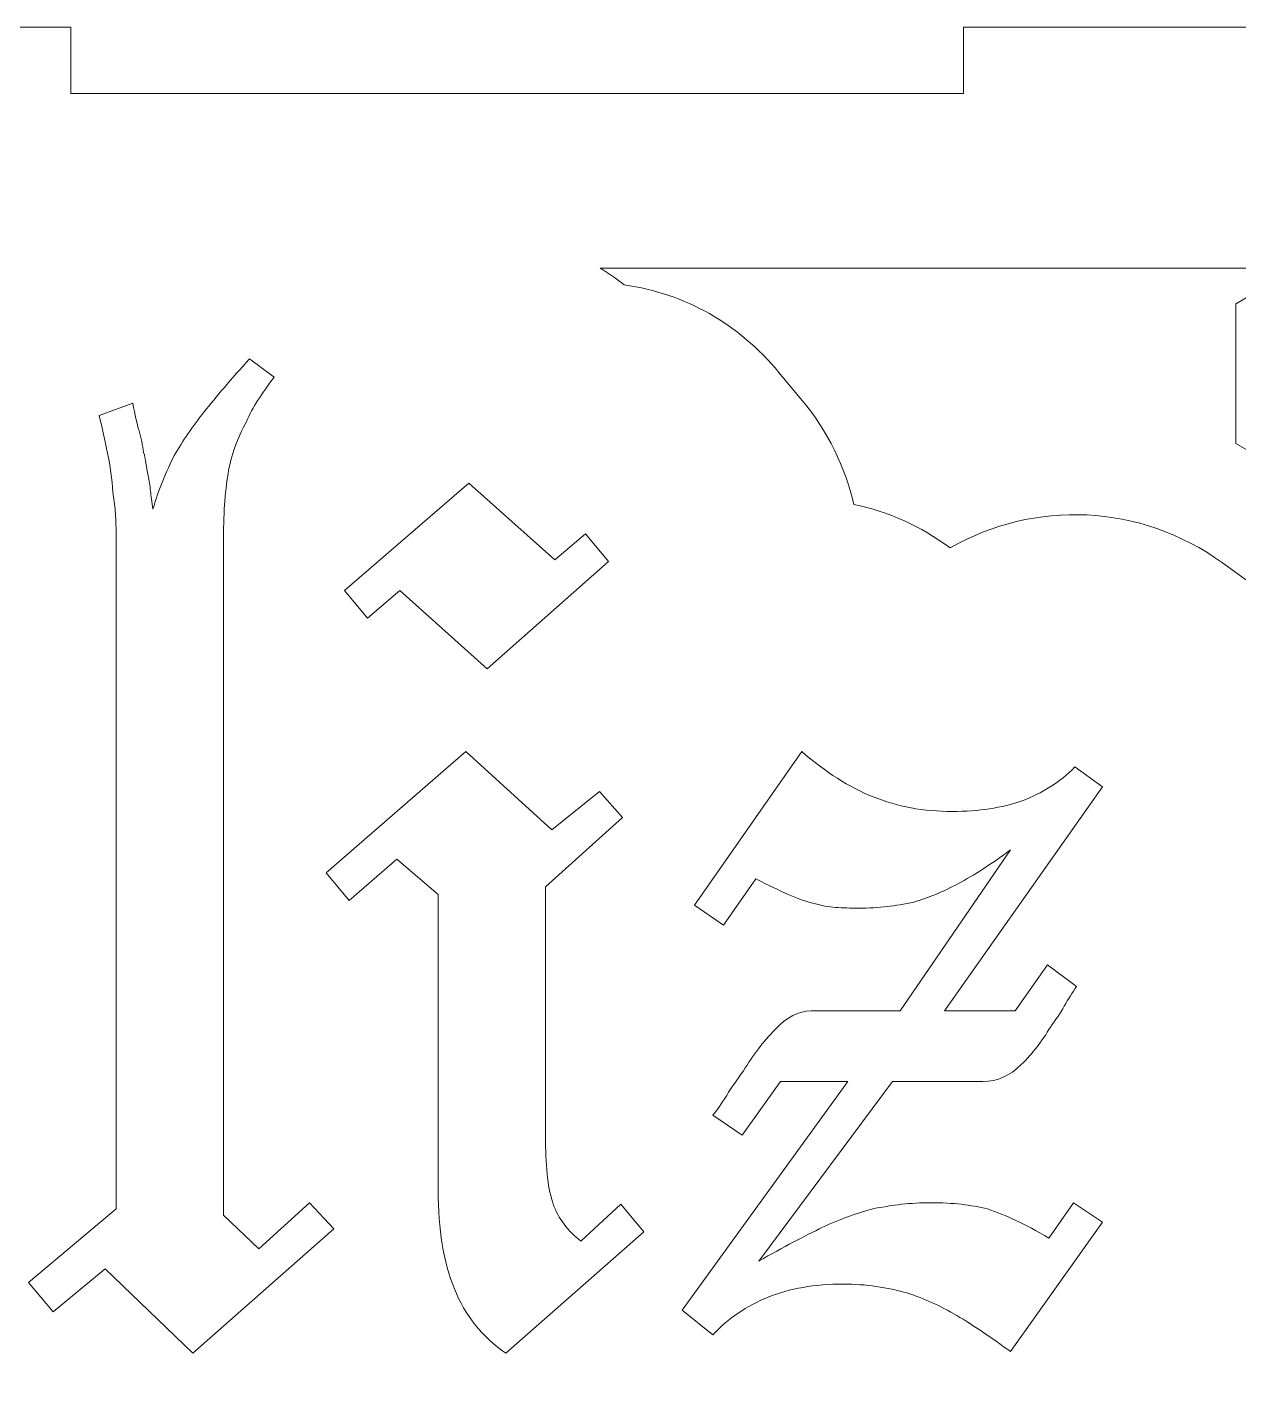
# Model space of a CAD drawing. Header units: millimetres. Extents: x -1983 to 1983, y -412 to 412.
# Drawn here: x -1276 to -1221.5, y 138.4 to 199.2 of the extents above; entities that cross this region are included whole.
import ezdxf

# ---------------------------------------------------------------- set-up
doc = ezdxf.new("R2010")
doc.units = ezdxf.units.MM
doc.header["$MEASUREMENT"] = 0
doc.layers.add('Camada 1', color=7, linetype='Continuous')

msp = doc.modelspace()

# ---------------------------------------------------------------- linework, layer by layer
at = {"layer": 'Camada 1', "color": 250, "lineweight": 9}
for points, knots in [([(-1357.4768, 75.6421), (-1357.4768, 75.6421), (-1357.4768, 35.4421), (-1357.4768, 35.4421), (-1357.4768, 35.4421), (-1357.4768, 35.4421), (-1354.4768, 35.4421), (-1354.4768, 35.4421), (-1354.4768, 35.4421), (-1354.4768, 35.4421), (-1354.4768, -4.7579), (-1354.4768, -4.7579), (-1354.4768, -4.7579), (-1354.4768, -4.7579), (-1314.2768, -4.7579), (-1314.2768, -4.7579), (-1314.2768, -4.7579), (-1314.2768, -4.7579), (-1314.2768, -7.7579), (-1314.2768, -7.7579), (-1314.2768, -7.7579), (-1314.2768, -7.7579), (-1274.0768, -7.7579), (-1274.0768, -7.7579), (-1274.0768, -7.7579), (-1274.0768, -7.7579), (-1274.0768, -4.7579), (-1274.0768, -4.7579), (-1274.0768, -4.7579), (-1274.0768, -4.7579), (-1233.8768, -4.7579), (-1233.8768, -4.7579), (-1233.8768, -4.7579), (-1233.8768, -4.7579), (-1233.8768, -7.7579), (-1233.8768, -7.7579), (-1233.8768, -7.7579), (-1233.8768, -7.7579), (-1193.6768, -7.7579), (-1193.6768, -7.7579), (-1193.6768, -7.7579), (-1193.6768, -7.7579), (-1193.6768, -4.7579), (-1193.6768, -4.7579), (-1193.6768, -4.7579), (-1193.6768, -4.7579), (-1153.4768, -4.7579), (-1153.4768, -4.7579), (-1153.4768, -4.7579), (-1153.4768, -4.7579), (-1153.4768, 35.4421), (-1153.4768, 35.4421), (-1153.4768, 35.4421), (-1153.4768, 35.4421), (-1150.4768, 35.4421), (-1150.4768, 35.4421), (-1150.4768, 35.4421), (-1150.4768, 35.4421), (-1150.4768, 75.6421), (-1150.4768, 75.6421), (-1150.4768, 75.6421), (-1150.4768, 75.6421), (-1153.4768, 75.6421), (-1153.4768, 75.6421), (-1153.4768, 75.6421), (-1153.4768, 75.6421), (-1153.4768, 115.8421), (-1153.4768, 115.8421), (-1153.4768, 115.8421), (-1153.4768, 115.8421), (-1150.4768, 115.8421), (-1150.4768, 115.8421), (-1150.4768, 115.8421), (-1150.4768, 115.8421), (-1150.4768, 156.0421), (-1150.4768, 156.0421), (-1150.4768, 156.0421), (-1150.4768, 156.0421), (-1153.4768, 156.0421), (-1153.4768, 156.0421), (-1153.4768, 156.0421), (-1153.4768, 156.0421), (-1153.4768, 196.2421), (-1153.4768, 196.2421), (-1153.4768, 196.2421), (-1153.4768, 196.2421), (-1193.6768, 196.2421), (-1193.6768, 196.2421), (-1193.6768, 196.2421), (-1193.6768, 196.2421), (-1193.6768, 199.2421), (-1193.6768, 199.2421), (-1193.6768, 199.2421), (-1193.6768, 199.2421), (-1233.8768, 199.2421), (-1233.8768, 199.2421), (-1233.8768, 199.2421), (-1233.8768, 199.2421), (-1233.8768, 196.2421), (-1233.8768, 196.2421), (-1233.8768, 196.2421), (-1233.8768, 196.2421), (-1274.0768, 196.2421), (-1274.0768, 196.2421), (-1274.0768, 196.2421), (-1274.0768, 196.2421), (-1274.0768, 199.2421), (-1274.0768, 199.2421), (-1274.0768, 199.2421), (-1274.0768, 199.2421), (-1314.2768, 199.2421), (-1314.2768, 199.2421), (-1314.2768, 199.2421), (-1314.2768, 199.2421), (-1314.2768, 196.2421), (-1314.2768, 196.2421), (-1314.2768, 196.2421), (-1314.2768, 196.2421), (-1354.4768, 196.2421), (-1354.4768, 196.2421), (-1354.4768, 196.2421), (-1354.4768, 196.2421), (-1354.4768, 156.0421), (-1354.4768, 156.0421), (-1354.4768, 156.0421), (-1354.4768, 156.0421), (-1357.4768, 156.0421), (-1357.4768, 156.0421), (-1357.4768, 156.0421), (-1357.4768, 156.0421), (-1357.4768, 115.8421), (-1357.4768, 115.8421), (-1357.4768, 115.8421), (-1357.4768, 115.8421), (-1354.4768, 115.8421), (-1354.4768, 115.8421), (-1354.4768, 115.8421), (-1354.4768, 115.8421), (-1354.4768, 75.6421), (-1354.4768, 75.6421), (-1354.4768, 75.6421), (-1354.4768, 75.6421), (-1357.4768, 75.6421), (-1357.4768, 75.6421)], [0, 0, 0, 0, 0.027027, 0.027027, 0.027027, 0.027027, 0.0540541, 0.0540541, 0.0540541, 0.0540541, 0.0810811, 0.0810811, 0.0810811, 0.0810811, 0.1081081, 0.1081081, 0.1081081, 0.1081081, 0.1351351, 0.1351351, 0.1351351, 0.1351351, 0.1621622, 0.1621622, 0.1621622, 0.1621622, 0.1891892, 0.1891892, 0.1891892, 0.1891892, 0.2162162, 0.2162162, 0.2162162, 0.2162162, 0.2432432, 0.2432432, 0.2432432, 0.2432432, 0.2702703, 0.2702703, 0.2702703, 0.2702703, 0.2972973, 0.2972973, 0.2972973, 0.2972973, 0.3243243, 0.3243243, 0.3243243, 0.3243243, 0.3513514, 0.3513514, 0.3513514, 0.3513514, 0.3783784, 0.3783784, 0.3783784, 0.3783784, 0.4054054, 0.4054054, 0.4054054, 0.4054054, 0.4324324, 0.4324324, 0.4324324, 0.4324324, 0.4594595, 0.4594595, 0.4594595, 0.4594595, 0.4864865, 0.4864865, 0.4864865, 0.4864865, 0.5135135, 0.5135135, 0.5135135, 0.5135135, 0.5405405, 0.5405405, 0.5405405, 0.5405405, 0.5675676, 0.5675676, 0.5675676, 0.5675676, 0.5945946, 0.5945946, 0.5945946, 0.5945946, 0.6216216, 0.6216216, 0.6216216, 0.6216216, 0.6486486, 0.6486486, 0.6486486, 0.6486486, 0.6756757, 0.6756757, 0.6756757, 0.6756757, 0.7027027, 0.7027027, 0.7027027, 0.7027027, 0.7297297, 0.7297297, 0.7297297, 0.7297297, 0.7567568, 0.7567568, 0.7567568, 0.7567568, 0.7837838, 0.7837838, 0.7837838, 0.7837838, 0.8108108, 0.8108108, 0.8108108, 0.8108108, 0.8378378, 0.8378378, 0.8378378, 0.8378378, 0.8648649, 0.8648649, 0.8648649, 0.8648649, 0.8918919, 0.8918919, 0.8918919, 0.8918919, 0.9189189, 0.9189189, 0.9189189, 0.9189189, 0.9459459, 0.9459459, 0.9459459, 0.9459459, 1, 1, 1, 1]), ([(-1250.2316, 188.3849), (-1250.2316, 188.3849), (-1218.8411, 188.3849), (-1218.8411, 188.3849), (-1218.8411, 188.3849), (-1218.8411, 188.3849), (-1221.6134, 186.7859), (-1221.6134, 186.7859), (-1221.6134, 186.7859), (-1221.6134, 186.7859), (-1221.6134, 180.4965), (-1221.6134, 180.4965), (-1221.6134, 180.4965), (-1221.6134, 180.4965), (-1207.3694, 172.2749), (-1207.3694, 172.2749), (-1207.3694, 172.2749), (-1207.3694, 172.2749), (-1211.557, 172.9816), (-1211.557, 172.9816), (-1211.557, 172.9816), (-1211.557, 172.9816), (-1213.731, 175.8138), (-1213.731, 175.8138), (-1213.731, 175.8138), (-1213.731, 175.8138), (-1216.7314, 175.3408), (-1216.7314, 175.3408), (-1216.7314, 175.3408), (-1216.7314, 175.3408), (-1217.2041, 172.3407), (-1217.2041, 172.3407), (-1217.2041, 172.3407), (-1217.2041, 172.3407), (-1214.3965, 170.1854), (-1214.3965, 170.1854), (-1214.3965, 170.1854), (-1214.3965, 170.1854), (-1217.5517, 170.2483), (-1217.5517, 170.2483), (-1217.5517, 170.2483), (-1218.3416, 171.7771), (-1219.4902, 173.147), (-1220.9762, 174.2202), (-1220.9762, 174.2202), (-1220.9762, 174.2202), (-1222.22, 175.1183), (-1222.22, 175.1183), (-1222.22, 175.1183), (-1225.9267, 177.7951), (-1230.6933, 177.963), (-1234.4771, 175.785), (-1234.4771, 175.785), (-1235.8086, 176.7724), (-1237.2625, 177.4281), (-1238.815, 177.7444), (-1238.815, 177.7444), (-1239.2015, 179.4216), (-1239.9769, 181.0342), (-1241.1513, 182.4429), (-1241.1513, 182.4429), (-1241.1513, 182.4429), (-1242.1876, 183.6869), (-1242.1876, 183.6869), (-1242.1876, 183.6869), (-1244.0317, 185.8997), (-1246.3684, 187.2229), (-1249.1569, 187.635), (-1249.1569, 187.635), (-1249.5043, 187.9078), (-1249.8634, 188.1578), (-1250.2316, 188.3849)], [0, 0, 0, 0, 0.0526316, 0.0526316, 0.0526316, 0.0526316, 0.1052632, 0.1052632, 0.1052632, 0.1052632, 0.1578947, 0.1578947, 0.1578947, 0.1578947, 0.2105263, 0.2105263, 0.2105263, 0.2105263, 0.2631579, 0.2631579, 0.2631579, 0.2631579, 0.3157895, 0.3157895, 0.3157895, 0.3157895, 0.3684211, 0.3684211, 0.3684211, 0.3684211, 0.4210526, 0.4210526, 0.4210526, 0.4210526, 0.4736842, 0.4736842, 0.4736842, 0.4736842, 0.5263158, 0.5263158, 0.5263158, 0.5263158, 0.5789474, 0.5789474, 0.5789474, 0.5789474, 0.6315789, 0.6315789, 0.6315789, 0.6315789, 0.6842105, 0.6842105, 0.6842105, 0.6842105, 0.7368421, 0.7368421, 0.7368421, 0.7368421, 0.7894737, 0.7894737, 0.7894737, 0.7894737, 0.8421053, 0.8421053, 0.8421053, 0.8421053, 0.8947368, 0.8947368, 0.8947368, 0.8947368, 1, 1, 1, 1]), ([(-1274.8723, 141.3985), (-1274.8723, 141.3985), (-1275.978, 142.7114), (-1275.978, 142.7114), (-1275.978, 142.7114), (-1275.978, 142.7114), (-1272.0397, 146.0275), (-1272.0397, 146.0275), (-1272.0397, 146.0275), (-1272.0397, 146.0275), (-1272.0397, 176.6348), (-1272.0397, 176.6348), (-1272.0397, 176.6348), (-1272.0397, 176.8648), (-1272.0511, 177.1297), (-1272.0743, 177.4292), (-1272.0743, 177.4292), (-1272.0974, 177.7286), (-1272.1318, 178.0165), (-1272.1779, 178.2928), (-1272.1779, 178.2928), (-1272.2238, 178.8915), (-1272.3046, 179.4788), (-1272.4196, 180.0547), (-1272.4196, 180.0547), (-1272.535, 180.6301), (-1272.6614, 181.1944), (-1272.7997, 181.7472), (-1272.7997, 181.7472), (-1272.7997, 181.7472), (-1271.2799, 182.3001), (-1271.2799, 182.3001), (-1271.2799, 182.3001), (-1271.1875, 181.7933), (-1271.0955, 181.3787), (-1271.0034, 181.0566), (-1271.0034, 181.0566), (-1270.9112, 180.734), (-1270.8423, 180.4118), (-1270.796, 180.0892), (-1270.796, 180.0892), (-1270.7501, 179.9509), (-1270.7156, 179.7896), (-1270.6926, 179.6057), (-1270.6926, 179.6057), (-1270.6695, 179.4211), (-1270.6351, 179.2372), (-1270.5888, 179.0528), (-1270.5888, 179.0528), (-1270.5427, 178.8226), (-1270.5082, 178.592), (-1270.4852, 178.3618), (-1270.4852, 178.3618), (-1270.4622, 178.1315), (-1270.4275, 177.8552), (-1270.3814, 177.5326), (-1270.3814, 177.5326), (-1270.2436, 177.9933), (-1270.0937, 178.4193), (-1269.9326, 178.8108), (-1269.9326, 178.8108), (-1269.7713, 179.2027), (-1269.5988, 179.5824), (-1269.4144, 179.9509), (-1269.4144, 179.9509), (-1269.0459, 180.5957), (-1268.5969, 181.2519), (-1268.0671, 181.9202), (-1268.0671, 181.9202), (-1267.5373, 182.5878), (-1266.8579, 183.3825), (-1266.029, 184.3038), (-1266.029, 184.3038), (-1266.029, 184.3038), (-1264.9233, 183.4744), (-1264.9233, 183.4744), (-1264.9233, 183.4744), (-1265.1998, 183.1062), (-1265.4417, 182.7607), (-1265.6488, 182.4381), (-1265.6488, 182.4381), (-1265.8562, 182.1159), (-1266.029, 181.7933), (-1266.1672, 181.4711), (-1266.1672, 181.4711), (-1266.5813, 180.734), (-1266.8579, 179.9509), (-1266.9959, 179.1218), (-1266.9959, 179.1218), (-1267.1342, 178.2928), (-1267.2035, 177.2565), (-1267.2035, 176.0128), (-1267.2035, 176.0128), (-1267.2035, 176.0128), (-1267.2035, 145.751), (-1267.2035, 145.751), (-1267.2035, 145.751), (-1267.2035, 145.751), (-1265.6144, 144.2312), (-1265.6144, 144.2312), (-1265.6144, 144.2312), (-1265.6144, 144.2312), (-1263.3341, 146.3038), (-1263.3341, 146.3038), (-1263.3341, 146.3038), (-1263.3341, 146.3038), (-1262.2289, 145.1292), (-1262.2289, 145.1292), (-1262.2289, 145.1292), (-1262.2289, 145.1292), (-1268.5851, 139.5331), (-1268.5851, 139.5331), (-1268.5851, 139.5331), (-1268.5851, 139.5331), (-1272.5234, 143.3329), (-1272.5234, 143.3329), (-1272.5234, 143.3329), (-1272.5234, 143.3329), (-1274.8723, 141.3985), (-1274.8723, 141.3985)], [0, 0, 0, 0, 0.0322581, 0.0322581, 0.0322581, 0.0322581, 0.0645161, 0.0645161, 0.0645161, 0.0645161, 0.0967742, 0.0967742, 0.0967742, 0.0967742, 0.1290323, 0.1290323, 0.1290323, 0.1290323, 0.1612903, 0.1612903, 0.1612903, 0.1612903, 0.1935484, 0.1935484, 0.1935484, 0.1935484, 0.2258065, 0.2258065, 0.2258065, 0.2258065, 0.2580645, 0.2580645, 0.2580645, 0.2580645, 0.2903226, 0.2903226, 0.2903226, 0.2903226, 0.3225806, 0.3225806, 0.3225806, 0.3225806, 0.3548387, 0.3548387, 0.3548387, 0.3548387, 0.3870968, 0.3870968, 0.3870968, 0.3870968, 0.4193548, 0.4193548, 0.4193548, 0.4193548, 0.4516129, 0.4516129, 0.4516129, 0.4516129, 0.483871, 0.483871, 0.483871, 0.483871, 0.516129, 0.516129, 0.516129, 0.516129, 0.5483871, 0.5483871, 0.5483871, 0.5483871, 0.5806452, 0.5806452, 0.5806452, 0.5806452, 0.6129032, 0.6129032, 0.6129032, 0.6129032, 0.6451613, 0.6451613, 0.6451613, 0.6451613, 0.6774194, 0.6774194, 0.6774194, 0.6774194, 0.7096774, 0.7096774, 0.7096774, 0.7096774, 0.7419355, 0.7419355, 0.7419355, 0.7419355, 0.7741935, 0.7741935, 0.7741935, 0.7741935, 0.8064516, 0.8064516, 0.8064516, 0.8064516, 0.8387097, 0.8387097, 0.8387097, 0.8387097, 0.8709677, 0.8709677, 0.8709677, 0.8709677, 0.9032258, 0.9032258, 0.9032258, 0.9032258, 0.9354839, 0.9354839, 0.9354839, 0.9354839, 1, 1, 1, 1]), ([(-1255.3199, 170.3475), (-1255.3199, 170.3475), (-1259.2582, 173.8711), (-1259.2582, 173.8711), (-1259.2582, 173.8711), (-1259.2582, 173.8711), (-1260.7087, 172.6273), (-1260.7087, 172.6273), (-1260.7087, 172.6273), (-1260.7087, 172.6273), (-1261.7454, 173.8711), (-1261.7454, 173.8711), (-1261.7454, 173.8711), (-1261.7454, 173.8711), (-1256.1488, 178.7074), (-1256.1488, 178.7074), (-1256.1488, 178.7074), (-1256.1488, 178.7074), (-1252.2799, 175.2528), (-1252.2799, 175.2528), (-1252.2799, 175.2528), (-1252.2799, 175.2528), (-1250.8979, 176.4274), (-1250.8979, 176.4274), (-1250.8979, 176.4274), (-1250.8979, 176.4274), (-1249.8616, 175.1839), (-1249.8616, 175.1839), (-1249.8616, 175.1839), (-1249.8616, 175.1839), (-1255.3199, 170.3475), (-1255.3199, 170.3475)], [0, 0, 0, 0, 0.1111111, 0.1111111, 0.1111111, 0.1111111, 0.2222222, 0.2222222, 0.2222222, 0.2222222, 0.3333333, 0.3333333, 0.3333333, 0.3333333, 0.4444444, 0.4444444, 0.4444444, 0.4444444, 0.5555556, 0.5555556, 0.5555556, 0.5555556, 0.6666667, 0.6666667, 0.6666667, 0.6666667, 0.7777778, 0.7777778, 0.7777778, 0.7777778, 1, 1, 1, 1]), ([(-1254.4908, 139.5331), (-1255.5501, 140.2698), (-1256.3218, 141.2372), (-1256.8053, 142.4349), (-1256.8053, 142.4349), (-1257.289, 143.6325), (-1257.5308, 145.1062), (-1257.5308, 146.8566), (-1257.5308, 146.8566), (-1257.5308, 146.8566), (-1257.5308, 160.1911), (-1257.5308, 160.1911), (-1257.5308, 160.1911), (-1257.5308, 160.1911), (-1259.3963, 161.7801), (-1259.3963, 161.7801), (-1259.3963, 161.7801), (-1259.3963, 161.7801), (-1261.538, 159.9146), (-1261.538, 159.9146), (-1261.538, 159.9146), (-1261.538, 159.9146), (-1262.5744, 161.1585), (-1262.5744, 161.1585), (-1262.5744, 161.1585), (-1262.5744, 161.1585), (-1256.2871, 166.6164), (-1256.2871, 166.6164), (-1256.2871, 166.6164), (-1256.2871, 166.6164), (-1252.4182, 163.0929), (-1252.4182, 163.0929), (-1252.4182, 163.0929), (-1252.4182, 163.0929), (-1250.2762, 164.8203), (-1250.2762, 164.8203), (-1250.2762, 164.8203), (-1250.2762, 164.8203), (-1249.2399, 163.6457), (-1249.2399, 163.6457), (-1249.2399, 163.6457), (-1249.2399, 163.6457), (-1252.6945, 160.5363), (-1252.6945, 160.5363), (-1252.6945, 160.5363), (-1252.6945, 160.5363), (-1252.6945, 149.0675), (-1252.6945, 149.0675), (-1252.6945, 149.0675), (-1252.6945, 147.824), (-1252.5795, 146.8797), (-1252.3488, 146.2349), (-1252.3488, 146.2349), (-1252.1186, 145.5901), (-1251.704, 145.0373), (-1251.1053, 144.5764), (-1251.1053, 144.5764), (-1251.1053, 144.5764), (-1249.309, 146.2349), (-1249.309, 146.2349), (-1249.309, 146.2349), (-1249.309, 146.2349), (-1248.2725, 144.9912), (-1248.2725, 144.9912), (-1248.2725, 144.9912), (-1248.2725, 144.9912), (-1254.4908, 139.5331), (-1254.4908, 139.5331)], [0, 0, 0, 0, 0.0555556, 0.0555556, 0.0555556, 0.0555556, 0.1111111, 0.1111111, 0.1111111, 0.1111111, 0.1666667, 0.1666667, 0.1666667, 0.1666667, 0.2222222, 0.2222222, 0.2222222, 0.2222222, 0.2777778, 0.2777778, 0.2777778, 0.2777778, 0.3333333, 0.3333333, 0.3333333, 0.3333333, 0.3888889, 0.3888889, 0.3888889, 0.3888889, 0.4444444, 0.4444444, 0.4444444, 0.4444444, 0.5, 0.5, 0.5, 0.5, 0.5555556, 0.5555556, 0.5555556, 0.5555556, 0.6111111, 0.6111111, 0.6111111, 0.6111111, 0.6666667, 0.6666667, 0.6666667, 0.6666667, 0.7222222, 0.7222222, 0.7222222, 0.7222222, 0.7777778, 0.7777778, 0.7777778, 0.7777778, 0.8333333, 0.8333333, 0.8333333, 0.8333333, 0.8888889, 0.8888889, 0.8888889, 0.8888889, 1, 1, 1, 1]), ([(-1245.1635, 140.3622), (-1245.1635, 140.3622), (-1246.5455, 141.4675), (-1246.5455, 141.4675), (-1246.5455, 141.4675), (-1246.5455, 141.4675), (-1239.0837, 151.7621), (-1239.0837, 151.7621), (-1239.0837, 151.7621), (-1239.0837, 151.7621), (-1242.1235, 151.7621), (-1242.1235, 151.7621), (-1242.1235, 151.7621), (-1242.1235, 151.7621), (-1243.8507, 149.3438), (-1243.8507, 149.3438), (-1243.8507, 149.3438), (-1243.8507, 149.3438), (-1245.1635, 150.2421), (-1245.1635, 150.2421), (-1245.1635, 150.2421), (-1244.9794, 150.4723), (-1244.772, 150.7717), (-1244.5418, 151.1402), (-1244.5418, 151.1402), (-1244.3116, 151.5089), (-1244.0581, 151.8773), (-1243.7818, 152.2458), (-1243.7818, 152.2458), (-1243.3672, 152.9365), (-1242.8951, 153.5585), (-1242.3653, 154.1113), (-1242.3653, 154.1113), (-1241.8355, 154.6637), (-1241.2946, 154.9402), (-1240.7417, 154.9402), (-1240.7417, 154.9402), (-1240.7417, 154.9402), (-1236.7345, 154.9402), (-1236.7345, 154.9402), (-1236.7345, 154.9402), (-1236.7345, 154.9402), (-1231.7601, 162.1948), (-1231.7601, 162.1948), (-1231.7601, 162.1948), (-1232.6351, 161.5498), (-1233.4182, 161.0433), (-1234.109, 160.6748), (-1234.109, 160.6748), (-1234.8001, 160.3061), (-1235.4678, 160.0298), (-1236.1128, 159.8457), (-1236.1128, 159.8457), (-1236.5271, 159.7533), (-1236.9303, 159.6844), (-1237.3218, 159.6383), (-1237.3218, 159.6383), (-1237.7133, 159.5924), (-1238.1393, 159.5694), (-1238.5997, 159.5694), (-1238.5997, 159.5694), (-1238.9684, 159.5694), (-1239.3139, 159.5808), (-1239.6365, 159.6038), (-1239.6365, 159.6038), (-1239.9587, 159.6269), (-1240.2813, 159.6844), (-1240.6035, 159.7766), (-1240.6035, 159.7766), (-1240.9719, 159.8687), (-1241.3635, 160.007), (-1241.778, 160.1911), (-1241.778, 160.1911), (-1242.1926, 160.3755), (-1242.6763, 160.6057), (-1243.2289, 160.882), (-1243.2289, 160.882), (-1243.2289, 160.882), (-1244.6798, 158.8094), (-1244.6798, 158.8094), (-1244.6798, 158.8094), (-1244.6798, 158.8094), (-1245.9927, 159.7074), (-1245.9927, 159.7074), (-1245.9927, 159.7074), (-1245.9927, 159.7074), (-1241.1563, 166.6164), (-1241.1563, 166.6164), (-1241.1563, 166.6164), (-1240.0969, 165.6953), (-1239.0262, 165.0161), (-1237.9435, 164.5782), (-1237.9435, 164.5782), (-1236.8611, 164.1406), (-1235.6752, 163.922), (-1234.3856, 163.922), (-1234.3856, 163.922), (-1233.188, 163.922), (-1232.14, 164.0831), (-1231.2417, 164.4055), (-1231.2417, 164.4055), (-1230.3437, 164.7281), (-1229.5492, 165.2349), (-1228.8581, 165.9255), (-1228.8581, 165.9255), (-1228.8581, 165.9255), (-1227.6144, 165.0273), (-1227.6144, 165.0273), (-1227.6144, 165.0273), (-1227.6144, 165.0273), (-1234.7308, 154.9402), (-1234.7308, 154.9402), (-1234.7308, 154.9402), (-1234.7308, 154.9402), (-1231.5529, 154.9402), (-1231.5529, 154.9402), (-1231.5529, 154.9402), (-1231.5529, 154.9402), (-1230.1021, 157.0128), (-1230.1021, 157.0128), (-1230.1021, 157.0128), (-1230.1021, 157.0128), (-1228.7892, 156.0457), (-1228.7892, 156.0457), (-1228.7892, 156.0457), (-1228.9733, 155.7693), (-1229.1577, 155.4698), (-1229.3418, 155.159), (-1229.3418, 155.159), (-1229.5262, 154.8366), (-1229.7334, 154.5256), (-1229.9636, 154.2147), (-1229.9636, 154.2147), (-1230.3323, 153.5929), (-1230.7697, 153.0287), (-1231.2766, 152.5221), (-1231.2766, 152.5221), (-1231.7829, 152.0152), (-1232.3588, 151.7621), (-1233.0036, 151.7621), (-1233.0036, 151.7621), (-1233.0036, 151.7621), (-1237.08, 151.7621), (-1237.08, 151.7621), (-1237.08, 151.7621), (-1237.08, 151.7621), (-1243.0909, 143.6783), (-1243.0909, 143.6783), (-1243.0909, 143.6783), (-1241.9854, 144.3117), (-1241.0294, 144.8071), (-1240.2238, 145.1986), (-1240.2238, 145.1986), (-1239.4177, 145.5783), (-1238.6461, 145.8548), (-1237.9091, 146.0391), (-1237.9091, 146.0391), (-1237.4945, 146.1195), (-1237.08, 146.1888), (-1236.6654, 146.2349), (-1236.6654, 146.2349), (-1236.2508, 146.281), (-1235.8134, 146.3038), (-1235.3525, 146.3038), (-1235.3525, 146.3038), (-1234.846, 146.3038), (-1234.3856, 146.281), (-1233.971, 146.2349), (-1233.971, 146.2349), (-1233.5564, 146.1888), (-1233.1649, 146.1195), (-1232.7964, 146.0275), (-1232.7964, 146.0275), (-1232.3819, 145.8895), (-1231.9559, 145.7165), (-1231.5183, 145.5093), (-1231.5183, 145.5093), (-1231.0809, 145.302), (-1230.5855, 145.0373), (-1230.0327, 144.7147), (-1230.0327, 144.7147), (-1230.0327, 144.7147), (-1228.9275, 146.3038), (-1228.9275, 146.3038), (-1228.9275, 146.3038), (-1228.9275, 146.3038), (-1227.6144, 145.4288), (-1227.6144, 145.4288), (-1227.6144, 145.4288), (-1227.6144, 145.4288), (-1231.7601, 139.6022), (-1231.7601, 139.6022), (-1231.7601, 139.6022), (-1232.6351, 140.2468), (-1233.4412, 140.7882), (-1234.1784, 141.2258), (-1234.1784, 141.2258), (-1234.9151, 141.6632), (-1235.6521, 141.9972), (-1236.3889, 142.2277), (-1236.3889, 142.2277), (-1236.8497, 142.3657), (-1237.3218, 142.4693), (-1237.8055, 142.5382), (-1237.8055, 142.5382), (-1238.2892, 142.6076), (-1238.7841, 142.642), (-1239.2908, 142.642), (-1239.2908, 142.642), (-1240.5804, 142.642), (-1241.7091, 142.4463), (-1242.6763, 142.0547), (-1242.6763, 142.0547), (-1243.6435, 141.6632), (-1244.4729, 141.099), (-1245.1635, 140.3622)], [0, 0, 0, 0, 0.0181818, 0.0181818, 0.0181818, 0.0181818, 0.0363636, 0.0363636, 0.0363636, 0.0363636, 0.0545455, 0.0545455, 0.0545455, 0.0545455, 0.0727273, 0.0727273, 0.0727273, 0.0727273, 0.0909091, 0.0909091, 0.0909091, 0.0909091, 0.1090909, 0.1090909, 0.1090909, 0.1090909, 0.1272727, 0.1272727, 0.1272727, 0.1272727, 0.1454545, 0.1454545, 0.1454545, 0.1454545, 0.1636364, 0.1636364, 0.1636364, 0.1636364, 0.1818182, 0.1818182, 0.1818182, 0.1818182, 0.2, 0.2, 0.2, 0.2, 0.2181818, 0.2181818, 0.2181818, 0.2181818, 0.2363636, 0.2363636, 0.2363636, 0.2363636, 0.2545455, 0.2545455, 0.2545455, 0.2545455, 0.2727273, 0.2727273, 0.2727273, 0.2727273, 0.2909091, 0.2909091, 0.2909091, 0.2909091, 0.3090909, 0.3090909, 0.3090909, 0.3090909, 0.3272727, 0.3272727, 0.3272727, 0.3272727, 0.3454545, 0.3454545, 0.3454545, 0.3454545, 0.3636364, 0.3636364, 0.3636364, 0.3636364, 0.3818182, 0.3818182, 0.3818182, 0.3818182, 0.4, 0.4, 0.4, 0.4, 0.4181818, 0.4181818, 0.4181818, 0.4181818, 0.4363636, 0.4363636, 0.4363636, 0.4363636, 0.4545455, 0.4545455, 0.4545455, 0.4545455, 0.4727273, 0.4727273, 0.4727273, 0.4727273, 0.4909091, 0.4909091, 0.4909091, 0.4909091, 0.5090909, 0.5090909, 0.5090909, 0.5090909, 0.5272727, 0.5272727, 0.5272727, 0.5272727, 0.5454545, 0.5454545, 0.5454545, 0.5454545, 0.5636364, 0.5636364, 0.5636364, 0.5636364, 0.5818182, 0.5818182, 0.5818182, 0.5818182, 0.6, 0.6, 0.6, 0.6, 0.6181818, 0.6181818, 0.6181818, 0.6181818, 0.6363636, 0.6363636, 0.6363636, 0.6363636, 0.6545455, 0.6545455, 0.6545455, 0.6545455, 0.6727273, 0.6727273, 0.6727273, 0.6727273, 0.6909091, 0.6909091, 0.6909091, 0.6909091, 0.7090909, 0.7090909, 0.7090909, 0.7090909, 0.7272727, 0.7272727, 0.7272727, 0.7272727, 0.7454545, 0.7454545, 0.7454545, 0.7454545, 0.7636364, 0.7636364, 0.7636364, 0.7636364, 0.7818182, 0.7818182, 0.7818182, 0.7818182, 0.8, 0.8, 0.8, 0.8, 0.8181818, 0.8181818, 0.8181818, 0.8181818, 0.8363636, 0.8363636, 0.8363636, 0.8363636, 0.8545455, 0.8545455, 0.8545455, 0.8545455, 0.8727273, 0.8727273, 0.8727273, 0.8727273, 0.8909091, 0.8909091, 0.8909091, 0.8909091, 0.9090909, 0.9090909, 0.9090909, 0.9090909, 0.9272727, 0.9272727, 0.9272727, 0.9272727, 0.9454545, 0.9454545, 0.9454545, 0.9454545, 0.9636364, 0.9636364, 0.9636364, 0.9636364, 1, 1, 1, 1])]:
    msp.add_open_spline(points, degree=3, knots=knots, dxfattribs=at)

doc.saveas('drawing.dxf')
